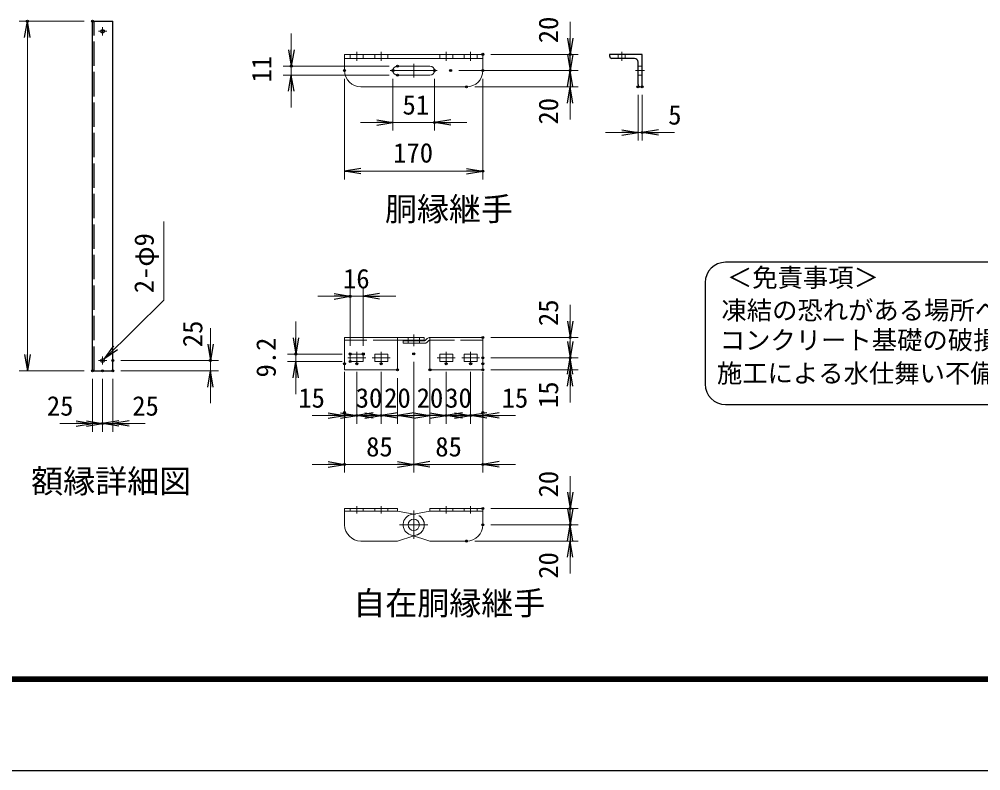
# Model space of a CAD drawing. Units: millimetres, scale not verified, with parts at other scales. Extents: x -4200 to 4200, y -2970 to 2970.
# Drawn here: x -380 to 1985, y -2970 to -1121 of the extents above; entities that cross this region are included whole.
import ezdxf
from ezdxf.enums import TextEntityAlignment as Align

# ---------------------------------------------------------------- set-up
doc = ezdxf.new("R2010")
doc.units = ezdxf.units.MM
doc.header["$LTSCALE"] = 10
doc.header["$PDMODE"] = 32
doc.header["$PDSIZE"] = 5
doc.linetypes.add('DASHED', pattern=[7.5, 6, -1.5])
doc.linetypes.add('USER1', pattern=[50.8, 31.75, -6.35, 6.35, -6.35])
for name, color, linetype, lineweight in [('0-1_D-STR1', 1, 'Continuous', 25), ('0-2_D-STR3', 3, 'Continuous', 13), ('0-4_0', 7, 'Continuous', 25), ('0-5_D-BMK', 2, 'USER1', 13), ('0-6_D-STR-DIM', 7, 'Continuous', 13), ('0-8_D-TTL-TXT', 7, 'Continuous', 25), ('0-9_D-STR-TXT', 7, 'Continuous', 13), ('0-A_D-TTL', 7, 'Continuous', 25)]:
    doc.layers.add(name, color=color, linetype=linetype, lineweight=lineweight)
doc.layers.add('0-7_Defpoints', color=8, linetype='Continuous')
doc.styles.add('ＭＳ ゴシック', font='')
doc.styles.get('ＭＳ ゴシック').set_extended_font_data('MS Gothic')

# ---------------------------------------------------------------- blocks, each defined once
blk = doc.blocks.new('L40x5')
at = {"layer": '0-4_0'}
for p, q in [((-153.11, 166.89), (-153.11, -108.11)), ((-108.11, -153.11), (166.89, -153.11))]:
    blk.add_line(p, q, dxfattribs=at)
blk.add_lwpolyline([(-183.11, 196.89), (-203.11, 196.89), (-203.11, -203.11), (196.89, -203.11), (196.89, -183.11)], dxfattribs=at)
for centre, radius, start, end in [((-183.11, 166.89), 30, 0, 90), ((-108.11, -108.11), 45, 180, 270), ((166.89, -183.11), 30, 0, 90)]:
    blk.add_arc(centre, radius, start, end, dxfattribs=at)
blk = doc.blocks.new('_Open')
at = {"layer": '0-4_0'}
blk.add_line((-10, 1.667), (0, 0), dxfattribs=at)
blk.add_lwpolyline([(-10, -1.667), (0, 0), (-10, 0)], dxfattribs=at)

msp = doc.modelspace()

# ---------------------------------------------------------------- linework, layer by layer
at = {"layer": '0-1_D-STR1'}
for p, q in [((-199.48, -1985.9), (-199.48, -1125.9)), ((-199.48, -1125.9), (-149.48, -1125.9)), ((-149.48, -1985.9), (-149.48, -1125.9)), ((-199.48, -1985.9), (-149.48, -1985.9))]:
    msp.add_line(p, q, dxfattribs=at)
at = {"layer": '0-1_D-STR1', "linetype": 'DASHED'}
msp.add_line((-195.48, -1985.9), (-195.48, -1125.9), dxfattribs=at)
at = {"layer": '0-1_D-STR1'}
for centre in [(-174.48, -1150.9), (-174.48, -1960.9)]:
    msp.add_circle(centre, 4.5, dxfattribs=at)
at = {"layer": '0-2_D-STR3'}
for p, q in [((420.51, -1207.54), (760.51, -1207.54)), ((420.51, -1207.54), (420.51, -1247.54)), ((420.51, -1217.54), (760.51, -1217.54)), ((760.51, -1207.54), (760.51, -1247.54)), ((550.51, -1236.54), (630.51, -1236.54)), ((550.51, -1258.54), (630.51, -1258.54)), ((460.51, -1287.54), (720.51, -1287.54)), ((420.51, -1903.94), (616.51, -1903.94)), ((420.51, -1983.94), (420.51, -1903.94)), ((550.51, -1983.94), (550.51, -1903.94)), ((550.51, -1910.34), (616.51, -1910.34)), ((564.51, -1918.34), (564.51, -1911.94)), ((564.51, -1911.94), (616.8, -1911.94)), ((616.51, -1910.34), (616.51, -1903.94)), ((623.77, -1906.73), (618.95, -1911.11)), ((628.07, -1911.47), (623.26, -1915.85)), ((630.51, -1903.94), (760.51, -1903.94)), ((630.51, -1983.94), (630.51, -1903.94)), ((760.51, -1983.94), (760.51, -1903.94)), ((564.51, -1918.34), (616.8, -1918.34)), ((434.51, -1944.74), (466.51, -1944.74)), ((434.51, -1963.14), (434.51, -1944.74)), ((466.51, -1963.14), (466.51, -1944.74)), ((494.51, -1944.74), (526.51, -1944.74)), ((494.51, -1963.14), (494.51, -1944.74)), ((526.51, -1963.14), (526.51, -1944.74)), ((654.51, -1944.74), (686.51, -1944.74)), ((654.51, -1963.14), (654.51, -1944.74)), ((686.51, -1963.14), (686.51, -1944.74)), ((714.51, -1944.74), (746.51, -1944.74)), ((714.51, -1963.14), (714.51, -1944.74)), ((746.51, -1963.14), (746.51, -1944.74)), ((420.51, -1983.94), (550.51, -1983.94)), ((434.51, -1963.14), (466.51, -1963.14)), ((494.51, -1963.14), (526.51, -1963.14)), ((630.51, -1983.94), (760.51, -1983.94)), ((654.51, -1963.14), (686.51, -1963.14)), ((714.51, -1963.14), (746.51, -1963.14)), ((420.51, -2324.85), (550.51, -2324.85)), ((420.51, -2324.85), (420.51, -2364.85)), ((420.51, -2331.25), (550.51, -2331.25)), ((550.51, -2324.85), (550.51, -2331.25)), ((550.51, -2331.25), (590.51, -2338.44)), ((630.51, -2331.25), (585.92, -2339.26)), ((630.51, -2324.85), (760.51, -2324.85)), ((630.51, -2324.85), (630.51, -2331.25)), ((630.51, -2331.25), (760.51, -2331.25)), ((760.51, -2324.85), (760.51, -2364.85)), ((460.51, -2404.85), (550.51, -2404.85)), ((550.51, -2404.85), (590.51, -2392.13)), ((630.51, -2404.85), (582.64, -2389.63)), ((630.51, -2404.85), (720.51, -2404.85))]:
    msp.add_line(p, q, dxfattribs=at)
at = {"layer": '0-2_D-STR3', "linetype": 'DASHED'}
for p, q in [((434.51, -1207.54), (434.51, -1217.54)), ((466.51, -1207.54), (466.51, -1217.54)), ((494.51, -1207.54), (494.51, -1217.54)), ((526.51, -1207.54), (526.51, -1217.54)), ((654.51, -1207.54), (654.51, -1217.54)), ((686.51, -1207.54), (686.51, -1217.54)), ((714.51, -1207.54), (714.51, -1217.54)), ((746.51, -1207.54), (746.51, -1217.54)), ((1093.41, -1217.54), (1093.41, -1207.54)), ((1110.61, -1217.54), (1110.61, -1207.54)), ((1142.01, -1236.54), (1152.01, -1236.54)), ((1142.01, -1258.54), (1152.01, -1258.54)), ((550.51, -1910.34), (420.51, -1910.34)), ((576.51, -1903.94), (576.51, -1910.34)), ((576.51, -1918.34), (576.51, -1911.94)), ((604.51, -1903.94), (604.51, -1910.34)), ((604.51, -1918.34), (604.51, -1911.94)), ((630.51, -1910.34), (760.51, -1910.34)), ((434.51, -2324.85), (434.51, -2331.25)), ((466.51, -2324.85), (466.51, -2331.25)), ((494.51, -2324.85), (494.51, -2331.25)), ((526.51, -2324.85), (526.51, -2331.25)), ((590.51, -2338.44), (595.11, -2339.26)), ((654.51, -2324.85), (654.51, -2331.25)), ((686.51, -2324.85), (686.51, -2331.25)), ((714.51, -2324.85), (714.51, -2331.25)), ((746.51, -2324.85), (746.51, -2331.25)), ((590.51, -2392.13), (598.39, -2389.63))]:
    msp.add_line(p, q, dxfattribs=at)
at = {"layer": '0-2_D-STR3'}
msp.add_circle((590.51, -2364.85), 14, dxfattribs=at)
for centre, radius, start, end in [((460.51, -1247.54), 40, 180, 270), ((550.51, -1247.54), 11, 90, 270), ((630.51, -1247.54), 11, 270, 90), ((720.51, -1247.54), 40, 270, 0), ((616.8, -1908.74), 3.2, 270, 312.26587), ((630.48, -1913.41), 9.47, 89.8278, 135.14925), ((630.51, -1913.54), 3.2, 90, 139.63546), ((616.8, -1908.74), 9.6, 270, 312.26587), ((590.51, -2364.85), 26, 100.18177, 252.36255), ((460.51, -2364.85), 40, 180, 270), ((720.51, -2364.85), 40, 270, 0)]:
    msp.add_arc(centre, radius, start, end, dxfattribs=at)
at = {"layer": '0-2_D-STR3', "linetype": 'DASHED'}
msp.add_arc((590.51, -2364.85), 26, 287.63745, 79.81823, dxfattribs=at)
at = {"layer": '0-5_D-BMK'}
for p, q in [((-184.48, -1150.9), (-164.48, -1150.9)), ((-174.48, -1140.9), (-174.48, -1160.9)), ((450.51, -1201.54), (450.51, -1223.54)), ((510.51, -1201.54), (510.51, -1223.54)), ((670.51, -1201.54), (670.51, -1223.54)), ((730.51, -1201.54), (730.51, -1223.54)), ((1102.01, -1223.54), (1102.01, -1201.54)), ((532.63, -1247.54), (648.18, -1247.54)), ((590.51, -1230.54), (590.51, -1264.54)), ((1136.01, -1247.54), (1158.01, -1247.54)), ((590.51, -1925.74), (590.51, -1896.54)), ((-184.48, -1960.9), (-164.48, -1960.9)), ((-174.48, -1950.9), (-174.48, -1970.9)), ((428.51, -1953.94), (472.51, -1953.94)), ((450.51, -1968.54), (450.51, -1939.34)), ((488.51, -1953.94), (532.51, -1953.94)), ((510.51, -1968.54), (510.51, -1939.34)), ((648.51, -1953.94), (692.51, -1953.94)), ((670.51, -1968.54), (670.51, -1939.34)), ((708.51, -1953.94), (752.51, -1953.94)), ((730.51, -1968.54), (730.51, -1939.34)), ((450.51, -2318.85), (450.51, -2337.25)), ((510.51, -2318.85), (510.51, -2337.25)), ((590.51, -2329.93), (590.51, -2399.77)), ((670.51, -2318.85), (670.51, -2337.25)), ((730.51, -2318.85), (730.51, -2337.25)), ((590.51, -2349.85), (590.51, -2379.85)), ((555.59, -2364.85), (625.43, -2364.85)), ((572.51, -2364.85), (608.51, -2364.85))]:
    msp.add_line(p, q, dxfattribs=at)
at = {"layer": '0-6_D-STR-DIM'}
for p, q in [((-219.48, -1125.9), (-379.48, -1125.9)), ((975.08, -1167.54), (975.08, -1127.54)), ((289.51, -1196.54), (289.51, -1156.54)), ((-359.48, -1945.9), (-359.48, -1165.9)), ((975.08, -1207.54), (975.08, -1167.54)), ((780.51, -1207.54), (995.08, -1207.54)), ((975.08, -1247.54), (975.08, -1207.54)), ((530.51, -1236.54), (269.51, -1236.54)), ((289.51, -1258.54), (289.51, -1236.54)), ((701.27, -1247.54), (995.08, -1247.54)), ((701.27, -1247.54), (995.08, -1247.54)), ((975.08, -1287.54), (975.08, -1247.54)), ((530.51, -1258.54), (269.51, -1258.54)), ((420.51, -1267.54), (420.51, -1515.21)), ((539.51, -1267.54), (539.51, -1395.21)), ((641.51, -1267.54), (641.51, -1395.21)), ((760.51, -1267.54), (760.51, -1515.21)), ((289.51, -1298.54), (289.51, -1338.54)), ((740.51, -1287.54), (995.08, -1287.54)), ((975.08, -1287.54), (975.08, -1327.54)), ((1142.01, -1307.52), (1142.01, -1419.8)), ((1152.01, -1307.52), (1152.01, -1419.8)), ((975.08, -1327.54), (975.08, -1367.54)), ((499.51, -1375.21), (459.51, -1375.21)), ((539.51, -1375.21), (641.51, -1375.21)), ((681.51, -1375.21), (721.51, -1375.21)), ((1102.01, -1399.8), (1062.01, -1399.8)), ((1142.01, -1399.8), (1152.01, -1399.8)), ((1192.01, -1399.8), (1232.01, -1399.8)), ((460.51, -1495.21), (720.51, -1495.21)), ((434.51, -1924.74), (434.51, -1782.82)), ((466.51, -1924.74), (466.51, -1782.82)), ((394.51, -1802.82), (354.51, -1802.82)), ((466.51, -1802.82), (434.51, -1802.82)), ((506.51, -1802.82), (546.51, -1802.82)), ((975.08, -1863.94), (975.08, -1823.94)), ((300.51, -1904.74), (300.51, -1864.74)), ((90.52, -1920.9), (90.52, -1880.9)), ((975.08, -1913.94), (975.08, -1873.94)), ((780.51, -1903.94), (995.08, -1903.94)), ((975.08, -1953.94), (975.08, -1903.94)), ((-129.48, -1960.9), (110.52, -1960.9)), ((90.52, -1985.9), (90.52, -1960.9)), ((414.51, -1944.74), (280.51, -1944.74)), ((300.51, -1963.14), (300.51, -1944.74)), ((780.51, -1953.94), (995.08, -1953.94)), ((780.51, -1953.94), (995.08, -1953.94)), ((975.08, -1983.94), (975.08, -1953.94)), ((-219.48, -1985.9), (-379.48, -1985.9)), ((-129.48, -1985.9), (110.52, -1985.9)), ((414.51, -1963.14), (280.51, -1963.14)), ((590.51, -1964.34), (590.51, -2236.22)), ((590.51, -1964.34), (590.51, -2236.22)), ((780.51, -1983.94), (995.08, -1983.94)), ((-199.48, -2005.9), (-199.48, -2135.9)), ((-174.48, -2005.9), (-174.48, -2135.9)), ((-174.48, -2005.9), (-174.48, -2135.9)), ((-149.48, -2005.9), (-149.48, -2135.9)), ((300.51, -2003.14), (300.51, -2043.14)), ((420.51, -1988.54), (420.51, -2116.22)), ((450.51, -1988.54), (450.51, -2116.22)), ((450.51, -1988.54), (450.51, -2116.22)), ((510.51, -1988.54), (510.51, -2116.22)), ((510.51, -1988.54), (510.51, -2116.22)), ((550.51, -2003.94), (550.51, -2116.22)), ((630.51, -2003.94), (630.51, -2116.22)), ((670.51, -1988.54), (670.51, -2116.22)), ((670.51, -1988.54), (670.51, -2116.22)), ((730.51, -1988.54), (730.51, -2116.22)), ((730.51, -1988.54), (730.51, -2116.22)), ((760.51, -1988.54), (760.51, -2116.22)), ((975.08, -1993.94), (975.08, -2033.94)), ((90.52, -2025.9), (90.52, -2065.9)), ((975.08, -2023.94), (975.08, -2063.94)), ((380.51, -2096.22), (340.51, -2096.22)), ((410.51, -2096.22), (370.51, -2096.22)), ((450.51, -2096.22), (420.51, -2096.22)), ((470.51, -2096.22), (430.51, -2096.22)), ((510.51, -2096.22), (450.51, -2096.22)), ((490.51, -2096.22), (530.51, -2096.22)), ((550.51, -2096.22), (510.51, -2096.22)), ((590.51, -2096.22), (550.51, -2096.22)), ((550.51, -2096.22), (590.51, -2096.22)), ((630.51, -2096.22), (590.51, -2096.22)), ((590.51, -2096.22), (630.51, -2096.22)), ((630.51, -2096.22), (670.51, -2096.22)), ((690.51, -2096.22), (650.51, -2096.22)), ((670.51, -2096.22), (730.51, -2096.22)), ((710.51, -2096.22), (750.51, -2096.22)), ((730.51, -2096.22), (760.51, -2096.22)), ((770.51, -2096.22), (810.51, -2096.22)), ((800.51, -2096.22), (840.51, -2096.22)), ((-239.48, -2115.9), (-279.48, -2115.9)), ((-214.48, -2115.9), (-254.48, -2115.9)), ((-199.48, -2115.9), (-174.48, -2115.9)), ((-149.48, -2115.9), (-174.48, -2115.9)), ((-134.48, -2115.9), (-94.48, -2115.9)), ((-109.48, -2115.9), (-69.48, -2115.9)), ((420.51, -2108.54), (420.51, -2236.22)), ((760.51, -2108.54), (760.51, -2236.22)), ((380.51, -2216.22), (340.51, -2216.22)), ((590.51, -2216.22), (420.51, -2216.22)), ((550.51, -2216.22), (510.51, -2216.22)), ((590.51, -2216.22), (760.51, -2216.22)), ((630.51, -2216.22), (670.51, -2216.22)), ((800.51, -2216.22), (840.51, -2216.22)), ((975.08, -2284.85), (975.08, -2244.85)), ((975.08, -2324.85), (975.08, -2284.85)), ((780.51, -2324.85), (995.08, -2324.85)), ((975.08, -2364.85), (975.08, -2324.85)), ((780.51, -2364.85), (995.08, -2364.85)), ((780.51, -2364.85), (995.08, -2364.85)), ((975.08, -2404.85), (975.08, -2364.85)), ((740.51, -2404.85), (995.08, -2404.85)), ((975.08, -2404.85), (975.08, -2444.85)), ((975.08, -2444.85), (975.08, -2484.85))]:
    msp.add_line(p, q, dxfattribs=at)
at = {"layer": '0-7_Defpoints'}
for p in [(-359.48, -1125.9), (-199.48, -1125.9), (760.51, -1207.54), (975.08, -1207.54), (289.51, -1236.54), (420.51, -1247.54), (539.51, -1247.54), (550.51, -1236.54), (641.51, -1247.54), (681.27, -1247.54), (760.51, -1247.54), (975.08, -1247.54), (550.51, -1258.54), (720.51, -1287.54), (1142.01, -1287.52), (1152.01, -1287.52), (641.51, -1375.21), (1152.01, -1399.8), (760.51, -1495.21), (434.51, -1802.82), (760.51, -1903.94), (975.08, -1903.94), (-149.48, -1960.9), (90.52, -1960.9), (300.51, -1944.74), (434.51, -1944.74), (434.51, -1944.74), (434.51, -1963.14), (466.51, -1944.74), (590.51, -1944.34), (760.51, -1953.94), (975.08, -1953.94), (-199.48, -1985.9), (-199.48, -1985.9), (-174.48, -1985.9), (-149.48, -1985.9), (-149.48, -1985.9), (420.51, -1968.54), (450.51, -1968.54), (510.51, -1968.54), (550.51, -1983.94), (630.51, -1983.94), (670.51, -1968.54), (730.51, -1968.54), (760.51, -1968.54), (760.51, -1983.94), (420.51, -2088.54), (420.51, -2096.22), (450.51, -2096.22), (510.51, -2096.22), (670.51, -2096.22), (730.51, -2096.22), (760.51, -2088.54), (760.51, -2096.22), (-174.48, -2115.9), (420.51, -2216.22), (760.51, -2216.22), (760.51, -2324.85), (975.08, -2324.85), (760.51, -2364.85), (975.08, -2364.85), (720.51, -2404.85)]:
    msp.add_point(p, dxfattribs=at)
at = {"layer": '0-8_D-TTL-TXT', "color": 2}
for p, q in [((3802.55, -1719.02), (1357, -1719.02)), ((1307, -1769.02), (1307, -2019.02)), ((1357, -2069.02), (3802.55, -2069.02))]:
    msp.add_line(p, q, dxfattribs=at)
for centre, start, end in [((1357, -1769.02), 90, 180), ((1357, -2019.02), 180, 270)]:
    msp.add_arc(centre, 50, start, end, dxfattribs=at)
at = {"layer": '0-9_D-STR-TXT'}
msp.add_lwpolyline([(-24.29, -1618.94), (-24.29, -1812.15), (-169.86, -1956.33)], dxfattribs=at)
at = {"layer": '0-A_D-TTL', "color": 2}
msp.add_lwpolyline([(-4200, 2970), (4200, 2970), (4200, -2970), (-4200, -2970)], close=True, dxfattribs=at)
at = {"layer": '0-A_D-TTL'}
for points in [[(-3930, 2750), (3930, 2750), (3930, -2750), (-3930, -2750)], [(-3927.5, 2747.5), (3927.5, 2747.5), (3927.5, -2747.5), (-3927.5, -2747.5)], [(-3925, 2745), (3925, 2745), (3925, -2745), (-3925, -2745)], [(-3922.5, 2742.5), (3922.5, 2742.5), (3922.5, -2742.5), (-3922.5, -2742.5)], [(-3920, 2740), (3920, 2740), (3920, -2740), (-3920, -2740)]]:
    msp.add_lwpolyline(points, close=True, dxfattribs=at)

# ---------------------------------------------------------------- block references
at = {"layer": '0-2_D-STR3', "xscale": 0.2, "yscale": 0.2, "rotation": 180}
msp.add_blockref('L40x5', (1111.39, -1248.16), dxfattribs=at)
at = {"layer": '0-6_D-STR-DIM', "xscale": 4, "yscale": 4}
for p, rotation in [((-359.48, -1125.9), 90), ((975.08, -1207.54), 270), ((289.51, -1236.54), 270), ((975.08, -1247.54), 270), ((975.08, -1247.54), 90), ((289.51, -1258.54), 90), ((975.08, -1287.54), 90), ((641.51, -1375.21), 180), ((1152.01, -1399.8), 180), ((420.51, -1495.21), 180), ((466.51, -1802.82), 180), ((975.08, -1903.94), 270), ((300.51, -1944.74), 270), ((975.08, -1953.94), 270), ((90.52, -1960.9), 270), ((-359.48, -1985.9), 270), ((975.08, -1953.94), 90), ((90.52, -1985.9), 90), ((300.51, -1963.14), 90), ((975.08, -1983.94), 90), ((450.51, -2096.22), 180), ((510.51, -2096.22), 180), ((550.51, -2096.22), 180), ((670.51, -2096.22), 180), ((730.51, -2096.22), 180), ((760.51, -2096.22), 180), ((-174.48, -2115.9), 180), ((-149.48, -2115.9), 180), ((590.51, -2216.22), 180), ((760.51, -2216.22), 180), ((975.08, -2324.85), 270), ((975.08, -2364.85), 270), ((975.08, -2364.85), 90), ((975.08, -2404.85), 90)]:
    msp.add_blockref('_Open', p, dxfattribs=dict(at, rotation=rotation))
for p in [(539.51, -1375.21), (1142.01, -1399.8), (760.51, -1495.21), (434.51, -1802.82), (420.51, -2096.22), (450.51, -2096.22), (510.51, -2096.22), (630.51, -2096.22), (670.51, -2096.22), (730.51, -2096.22), (-199.48, -2115.9), (-174.48, -2115.9), (420.51, -2216.22), (590.51, -2216.22)]:
    msp.add_blockref('_Open', p, dxfattribs=at)
at = {"layer": '0-9_D-STR-TXT', "xscale": 4, "yscale": 4, "rotation": 224.72383}
msp.add_blockref('_Open', (-171.28, -1957.74), dxfattribs=at)

# ---------------------------------------------------------------- texts
at = {"layer": '0-6_D-STR-DIM', "style": 'ＭＳ ゴシック'}
for s, p in [('20', (960.06, -1180.29)), ('11', (254.77, -1276.87)), ('20', (960.06, -1380.29)), ('25', (960.06, -1876.04)), ('25', (85.19, -1928)), ('9.2', (265.77, -2002.54)), ('15', (960.06, -2077.69)), ('20', (960.06, -2297.6)), ('20', (960.06, -2497.6))]:
    msp.add_text(s, height=48.09, rotation=90, dxfattribs=at).set_placement(p, align=Align.BOTTOM_LEFT)
for s, p in [('51', (562.96, -1370.2)), ('5', (1216.29, -1394.78)), ('170', (539.86, -1488.2)), ('16', (416.64, -1797.81)), ('15', (306.76, -2091.2)), ('30', (447.89, -2091.2)), ('20', (517.76, -2091.2)), ('20', (597.76, -2091.2)), ('30', (667.89, -2091.2)), ('15', (806.76, -2091.2)), ('25', (-311.58, -2110.84)), ('25', (-101.58, -2110.84)), ('85', (473.54, -2211.2)), ('85', (643.54, -2211.2))]:
    msp.add_text(s, height=48.09, dxfattribs=at).set_placement(p, align=Align.BOTTOM_LEFT)
at = {"layer": '0-8_D-TTL-TXT', "style": 'ＭＳ ゴシック'}
for s, height, p in [('胴縁継手', 57.7, (519.81, -1634.21)), ('＜免責事項＞ \u3000\u3000', 45.67, (1360.71, -1793.2)), ('凍結の恐れがある場所への設置は、内部に溜まった雨水等の凍結融解により支柱の破損や', 45.67, (1347.18, -1873.7)), ('コンクリート基礎の破損の恐れがありますので施工時、水仕舞いを行ってください。', 45.67, (1343.07, -1947.12)), ('施工による水仕舞い不備で起こる支柱・基礎の破損について当社は責任を負いかねます。 ', 45.67, (1336.08, -2028.61)), ('額縁詳細図', 57.7, (-350.21, -2303.85)), ('自在胴縁継手', 57.7, (441.84, -2603.85))]:
    msp.add_text(s, height=height, dxfattribs=at).set_placement(p, align=Align.BOTTOM_LEFT)
at = {"layer": '0-9_D-STR-TXT', "style": 'ＭＳ ゴシック'}
msp.add_text('2-φ9', height=48.09, rotation=90, dxfattribs=at).set_placement((-34.16, -1795.24), align=Align.BOTTOM_LEFT)

doc.saveas('drawing.dxf')
